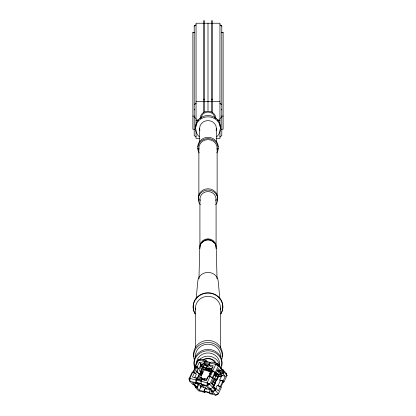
<?xml version="1.0" encoding="UTF-8"?>
<svg xmlns="http://www.w3.org/2000/svg" width="416" height="416" viewBox="0 0 416 416"><rect width="100%" height="100%" fill="white"/><g stroke="black" fill="none" stroke-linecap="round" stroke-linejoin="round"><path stroke-width="0.62" d="M189.805 380.978L189.805 378.586L189.062 379.033M196.763 383.713L195.894 382.756L195.894 379.959L196.763 378.123L192.436 377.026L194.6 372.434L192.873 371.998L192.005 372.518L188.978 378.945L189.847 381.222L192.873 384.582L194.6 385.018L195.343 383.443M201.37 384.046L196.763 382.876L196.264 382.325L196.264 380.016L196.763 378.96L201.947 380.276M201.084 384.067L201.084 381.274L201.947 379.439L206.268 380.531L208.432 375.939L210.163 376.381L212.753 377.78L213.621 378.737L211.458 383.328L213.621 385.726L212.753 387.561L210.163 388.96L208.432 388.523L206.268 386.126L201.947 385.029L201.084 384.067L207.137 385.601L210.163 388.96M207.262 385.398L207.262 382.782L209.477 383.978L207.262 385.398L209.477 384.202L207.262 383.006M198.952 278.741L199.779 247.676M196.134 299.068L197.735 281.98A10.265 9.61 0 0 1 208 272.371A10.265 9.61 0 0 1 218.265 281.98L219.866 299.068M195.463 367.973L194.6 367.011L197.626 360.584L198.64 360.001M192.873 371.998L189.847 378.425L189.847 381.222L195.894 382.756M194.6 367.011L195.463 366.491L198.489 360.064L200.221 359.185L206.268 360.719L207.137 361.681M192.634 372.772L195.224 367.26L195.936 366.834L196.934 367.084L198.146 368.43L195.551 373.937L194.34 372.59L196.934 367.084M193.346 372.341L195.936 366.834M199.352 362.336L201.084 364.255L198.921 368.846L197.194 366.928L199.352 362.336L203.679 363.433L205.405 365.352L205.899 364.302M194.709 377.801L196.331 374.358L194.6 372.434M203.679 363.433L204.542 361.598L206.268 360.719M210.018 365.685L205.405 364.515L204.194 363.168L204.693 362.112L206.118 361.39L210.73 362.56M200.944 372.003L200.46 371.462L202.16 367.848L202.67 367.541L203.622 367.058L207.028 367.921L207.511 368.462M199.352 374.707L200.314 374.603L200.996 375.362L202.452 372.263L201.77 371.504L200.808 371.602L197.782 377.884L197.782 379.46L201.188 380.323L201.188 378.747L201.677 377.718L199.243 377.099L200.46 374.514L199.488 374.27A13.983 13.088 0 0 1 196.544 371.363M200.46 371.462L200.944 371.171L202.649 367.552L200.658 363.771M203.247 366.657L204.235 364.556M199.753 374.462L201.214 371.363M200.314 374.603L201.77 371.504M201.916 372.252L202.894 372.497L201.916 371.415L203.133 368.831L205.566 369.45L206.539 370.531M200.46 377.666L204.105 369.912L203.133 368.831M193.778 384.561L195.936 386.963L196.934 387.213L198.146 384.644L196.414 382.725M206.066 367.827L206.788 366.283L205.494 364.842M205.566 369.45L206.055 368.415L207.028 367.921M201.396 380.078L201.677 378.186L204.594 378.929M205.858 369.299L208.78 370.042L209.461 370.796L206.539 370.058L205.858 369.299L206.939 368.3L209.862 369.039M205.696 391.768L204.542 392.35L203.679 391.394L199.352 390.296L197.194 387.899L198.921 384.223L192.436 382.616L194.6 385.018M206.58 367.962L207.568 365.862L205.837 365.425M213.065 367.292L210.595 366.668L208.863 364.749L209.732 362.913L211.458 362.034L217.511 363.568L220.537 366.928L221.4 369.2L220.537 371.041L217.079 370.162M209.461 371.27L208.489 370.188L208.972 369.153L209.945 368.664L212.217 369.236M208.78 370.042L209.061 369.444L206.138 368.706M199.352 390.296L201.084 386.625L198.921 384.223M208.25 371.41L208.744 370.36M209.238 369.314L209.732 368.264L207.568 365.862M211.89 371.394L211.026 370.432L213.19 365.841L208.863 364.749M208.244 376.49L207.028 379.075L204.594 378.456L204.105 380.536M210.35 374.109L209.7 373.391L210.917 370.807L208.489 370.188M203.351 387.395L204.162 385.674M208.926 376.21L210.142 373.625L210.699 373.766M210.917 373.121L211.895 371.051M210.163 376.381L207.137 382.808L207.137 385.601L209.732 384.202L212.753 377.78M211.026 370.432L212.753 370.869L215.779 364.447L217.511 363.568L218.374 365.841L221.4 369.2M212.8 371.103L210.205 376.615L209.212 376.36L211.806 370.854L215.436 372.809M203.679 391.394L205.405 387.722L201.084 386.625M211.52 390.354L211.026 391.404L213.19 393.801L204.693 391.68L204.194 391.128L205.405 388.56L210.595 389.875M214.937 372.258L212.342 377.764L210.74 376.901M220.537 371.041L218.374 368.638L216.211 373.23L215.348 372.268L218.374 365.841L215.779 364.447L209.732 362.913M212.841 378.316L215.54 372.694M212.134 383.958L215.784 376.21L214.49 374.769M214.276 373.812L215.004 374.618L216.367 374.967L216.648 374.369L216.247 373.318M212.134 384.649L212.623 383.614L211.65 383.37M217.001 379.824L216.512 379.283L217.729 376.698L216.512 375.352L217.001 374.317L216.512 373.038L218.218 374.925L218.707 376.21L217.001 379.824L216.512 380.12L217.974 377.016M215.004 379.028L213.548 382.127L215.192 382.782L216.648 379.683L215.004 379.028L215.686 379.782M210.595 389.033L208.863 392.709L209.732 393.666L215.779 395.2L218.374 393.801L221.4 387.374L220.537 386.417L217.079 385.538L214.937 390.083L212.8 391.238L211.806 390.983L209.212 388.102M219.237 370.672L217.511 374.348L219.981 374.972M214.911 382.47L216.367 379.371M213.106 381.893L215.056 382.382L213.84 384.966L212.623 383.614M215.275 381.992L216.648 379.683M223.127 382.387L223.995 381.867L223.127 380.905L225.29 376.319L221.832 375.44L219.669 373.043L220.163 371.992M213.595 386.318L214.323 384.769M215.056 382.382L215.54 382.923L213.84 386.542L212.987 385.596M220.537 380.994L219.669 380.032L221.832 375.44M218.286 370.224L220.449 372.622L222.872 373.235L223.366 372.18L222.654 370.302L220.496 367.905M211.026 391.404L212.753 391.841L215.348 390.442L216.211 388.606L213.907 388.024M225.29 376.319L223.127 373.916L223.995 372.081L223.127 369.808L221.4 369.372M217.854 385.96L220.449 380.453L222.872 381.066L223.366 381.618L220.776 387.124M222.872 381.066L220.277 386.573L218.462 386.11M220.537 386.417L218.374 391.004L216.211 388.606M223.995 381.867L227.022 375.44L226.153 373.168L223.127 369.808M200.424 386.178L201.89 384.181M216.185 364.629L217.469 363.719L218.208 365.664L215.987 364.468L217.469 363.719M200.47 387.774L202.67 384.774M201.672 386.854L203.138 384.852M194.75 104.25L196.05 103.189L194.75 104.281L194.204 104.281M196.05 24.742L194.75 25.792L194.204 25.792L194.204 135.845L194.75 135.845L196.05 136.895M219.95 136.895L221.25 135.845L221.796 135.845L221.796 25.792L221.25 25.792L219.95 24.742M195.619 25.355L194.204 26.047M219.95 118.591L221.25 117.567L221.796 117.567M188.978 378.945L189.847 378.425L195.894 379.959M199.488 374.27L198.999 374.561L197.293 378.18L197.782 377.884L201.188 378.747M222.997 375.612L218.239 376.412L221.962 375.939M218.218 376.501L218.707 376.21L217.001 374.317M226.304 375.388L226.72 375.138M215.056 383.219L215.54 382.923M222.654 382.044L223.366 381.618M217.36 394.384L217.776 394.134M197.626 360.584L200.221 359.185M221.343 374.67L218.239 375.066L218.655 376.158M195.9 378.212L197.761 377.978M196.102 378.383L197.345 378.227M226.335 375.435L226.938 375.357M203.492 23.234L196.05 23.234L196.05 126.49M204.532 23.234L211.468 23.234M212.508 23.234L219.95 23.234L219.95 126.49M221.796 26.047L220.381 25.355M194.75 32.401L192.873 32.401L192.873 129.256L194.75 129.256M221.25 32.401L223.127 32.401L223.127 129.256L221.25 129.256M192.873 32.516L194.75 32.516M221.25 32.516L223.127 32.516M203.492 99.232L204.532 99.232M211.468 99.232L212.508 99.232M203.492 99.382L204.532 99.382M211.468 99.382L212.508 99.382M196.05 101.676L203.492 101.676M204.532 101.676L211.468 101.676M212.508 101.676L219.95 101.676M221.25 104.25L219.95 103.189L221.25 104.281L221.796 104.281M194.204 109.382L194.75 109.382M221.25 109.382L221.796 109.382M194.204 109.829L194.75 109.829M221.25 109.829L221.796 109.829M192.873 116.116L194.75 116.116M221.25 116.116L223.127 116.116M194.204 117.567L194.75 117.567L196.05 118.591M194.204 117.733L194.75 117.733M221.25 117.733L221.796 117.733M196.05 120.063L198.531 120.063M217.469 120.063L219.95 120.063M196.05 120.25L198.531 120.25M217.469 120.25L219.95 120.25M199.774 138.398L196.05 138.398L196.05 129.704M216.226 138.398L219.95 138.398L219.95 129.704M198.489 360.064L204.542 361.598M204.693 362.112L209.882 363.428M204.194 363.168L209.383 364.484M201.084 364.255L205.405 365.352M200.361 365.924L202.093 366.366M209.732 368.264L212.202 368.888M216.934 370.926L219.237 371.514M209.555 369.2L206.939 368.3M202.649 367.552L206.055 368.415M208.972 369.153L211.812 369.876M195.463 366.491L197.194 366.928M219.669 373.043L223.127 373.916M204.105 369.912L210.694 371.582M197.772 368.555L198.921 368.846M215.062 372.939L216.211 373.23M216.299 373.646L218.031 374.083M200.944 371.171L201.916 371.415M209.7 373.391L210.678 373.636M214.568 374.858L216.512 375.352M219.237 376.267L221.707 376.891M201.547 372.029L202.452 372.263M215.784 376.21L217.729 376.698M219.669 380.032L223.127 380.905M216.512 379.283L214.568 378.789L215.218 379.512M201.396 378.784L206.378 380.063M196.264 380.016L201.448 381.332M201.084 381.274L207.137 382.808L209.732 384.202L212.753 387.561M196.264 382.325L200.876 383.49M195.463 386.147L194.6 385.185L195.463 387.457L197.194 387.899M204.194 391.128L209.383 392.444M204.542 392.35L198.489 390.816L195.463 387.457M212.753 370.869L215.348 372.268M223.995 372.081L227.022 375.44M221.208 369.777L223.366 372.18M220.277 370.354L222.872 373.235M215.192 372.752L216.648 374.369M214.911 373.344L216.367 374.967M203.419 366.454L204.282 367.416M206.591 370.245L207.319 371.051M200.996 365.841L201.864 366.803M211.453 383.042L212.186 383.854M200.808 371.602L201.089 371.914M212.841 386.147L215.436 389.028M215.348 390.442L218.374 393.801L215.779 395.2L212.753 391.841M212.342 387.202L214.937 390.083M200.46 374.514L201.432 375.596M201.677 377.718L202.649 378.794M201.677 378.186L202.358 378.945M210.205 388.357L212.8 391.238M196.763 378.123L198.058 379.564M205.405 387.722L206.705 389.158M194.34 384.337L196.934 387.213M200.013 359.299L200.309 359.856M202.062 364.426L203.502 367.12M213.746 386.594L214.609 388.211M200.528 364.562L202.254 367.796M197.792 360.49L198.094 361.052M217.168 364.13L217.724 365.586M195.582 386.027L195.936 386.963M216.221 247.676L217.048 278.741M226.153 373.168L226.153 374.286M220.516 308.048L220.516 348.067M217.131 148.153L217.131 195.92M216.393 128.466L216.393 141.794M216.081 199.144L216.081 246.392M212.508 112.362L212.508 20.8L211.468 20.8L211.468 111.722M208 23.234L208 101.499M208 101.676L208 110.552M204.532 111.722L204.532 20.8L203.492 20.8L203.492 112.362M199.919 199.144L199.919 246.392M199.607 128.466L199.607 141.794M198.869 148.153L198.869 195.92M195.484 308.048L195.484 348.067M195.634 357.734A12.516 11.721 0 0 1 208 344.178A12.516 11.721 0 0 1 220.366 357.734M195.634 309.884A12.516 11.721 0 0 1 208 296.327A12.516 11.721 0 0 1 220.366 309.884M196.357 363.854A11.643 10.899 0 0 1 208.915 352.986A11.643 10.899 0 0 1 219.502 365.565M219.076 370.406A11.643 10.899 0 0 1 218.639 371.478M199.763 374.748A11.643 10.899 0 0 1 196.924 370.406M198.952 360.183A11.643 10.899 0 0 1 211.598 356.678A11.643 10.899 0 0 1 219.627 366.475M202.348 373.937A9.282 8.689 0 0 1 201.438 373.188M200.637 372.33A9.282 8.689 0 0 1 198.796 368.176M202.348 360.147A9.282 8.689 0 0 1 216.039 362.7M201.323 369.517A7.712 7.218 0 0 1 200.288 365.908M203.304 360.183A7.712 7.218 0 0 1 215.244 363.444M195.14 313.612A14.846 13.9 0 0 1 208 292.765A14.846 13.9 0 0 1 220.86 313.612M195.14 313.96A14.846 13.9 0 0 1 208 293.114A14.846 13.9 0 0 1 220.86 313.96M194.86 368.332A13.983 13.088 0 0 1 208.307 350.766A13.983 13.088 0 0 1 220.922 368.867M194.49 365.893A13.983 13.088 0 0 1 208 349.414A13.983 13.088 0 0 1 221.51 365.893M194.142 359.372A14.347 13.432 0 0 1 208 342.467A14.347 13.432 0 0 1 221.858 359.372M193.991 356.788A14.347 13.432 0 0 1 208 340.449A14.347 13.432 0 0 1 222.009 356.788M200.996 118.087A7.03 6.583 0 0 1 208 112.076A7.03 6.583 0 0 1 215.004 118.087M199.852 248.68A8.221 7.696 0 0 1 208 239.98A8.221 7.696 0 0 1 216.148 248.68M198.947 149.271A9.131 8.549 0 0 1 208 139.61A9.131 8.549 0 0 1 217.053 149.271M201.708 242.991A7.264 6.796 0 0 1 214.292 242.991M199.987 247.38A8.081 7.566 0 0 1 208 238.826A8.081 7.566 0 0 1 216.013 247.38M199.893 130.499A8.393 7.852 0 0 1 208 120.614A8.393 7.852 0 0 1 216.107 130.499M200.195 201.1A8.081 7.566 0 0 1 208 191.578A8.081 7.566 0 0 1 215.805 201.1M200.299 204.677A9.708 9.09 0 0 1 201.438 192.442A9.708 9.09 0 0 1 214.562 192.442A9.708 9.09 0 0 1 215.701 204.677M198.619 200.21A9.708 9.09 0 0 1 208 188.77A9.708 9.09 0 0 1 217.381 200.21M199.16 152.932A10.208 9.552 0 0 1 208 138.601A10.208 9.552 0 0 1 216.84 152.932M218.119 148.117A10.208 9.552 0 0 1 217.859 149.344M198.141 149.344A10.208 9.552 0 0 1 197.881 148.117M197.792 146.869A10.208 9.552 0 0 1 208 137.316A10.208 9.552 0 0 1 218.208 146.869M199.191 136.713A12.459 11.658 0 0 1 199.191 120.224A12.459 11.658 0 0 1 216.809 120.224A12.459 11.658 0 0 1 216.809 136.713M195.608 128.398A12.459 11.658 0 0 1 208 115.523A12.459 11.658 0 0 1 220.392 128.398M200.049 118.659A7.951 7.441 0 0 1 208 111.218A7.951 7.441 0 0 1 215.951 118.659M189.696 378.997L189.28 379.252L189.696 380.344L189.696 378.997M208.832 384.202L207.584 384.878L207.584 383.531L208.832 384.202M217.36 364.114L216.528 364.536L217.776 365.206L217.36 364.114"/></g></svg>
